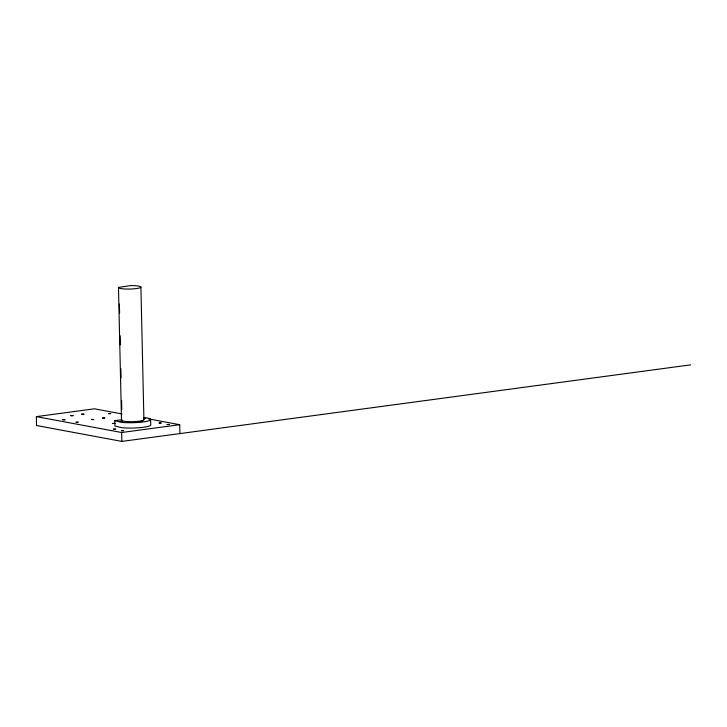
<?xml version="1.0" encoding="UTF-8"?>
<svg xmlns="http://www.w3.org/2000/svg" width="727" height="727" viewBox="0 0 727 727"><rect width="100%" height="100%" fill="white"/><g stroke="black" fill="none" stroke-linecap="round" stroke-linejoin="round"><path stroke-width="1.09" d="M143.792 419.388A11.259 1.727 -1.3 0 1 133.195 421.651A11.259 1.727 -1.3 0 1 121.491 420.033L118.483 287.429L130.678 285.593A11.259 1.727 -1.3 0 1 140.911 287.229L143.919 419.842M121.491 420.033L122.009 419.67L114.802 420.633L114.921 425.977L121.563 427.676A18.021 2.754 -1.3 0 0 141.501 427.503A18.021 2.754 -1.3 0 0 150.734 424.577L150.607 419.234M690.65 364.854L121.854 441.407L36.55 425.522L36.35 416.626L94.419 408.81L122.109 413.963M36.35 416.626L121.654 432.51L179.723 424.695L179.923 433.592M143.519 418.225L145.664 418.325L143.473 418.552M148.699 418.916L179.723 424.695M114.802 420.633L121.445 422.342A18.021 2.754 -1.3 0 0 146.763 421.351A18.021 2.754 -1.3 0 0 143.964 417.534M119.382 304.059L119.591 313.128M120.109 335.792L120.309 344.862M120.855 368.662L121.055 377.731M121.573 400.395L121.782 409.465M121.654 432.51L121.854 441.407M140.911 287.229A11.259 1.727 -1.3 0 1 128.715 289.064A11.259 1.727 -1.3 0 1 118.483 287.429M62.731 419.761L64.967 419.724L62.731 419.761M70.819 415.68L73.054 415.644L70.819 415.68M76.062 422.251L78.289 422.205L76.144 422.205M81.706 414.217L83.941 414.172L81.706 414.217M91.611 419.552L93.847 419.515L91.693 419.506M102.507 418.089L104.733 418.043L102.507 418.089M108.459 413.608L110.695 413.572L108.459 413.608M112.676 423.477L114.902 423.432L112.676 423.477M119.755 421.496L122.436 421.451L119.755 421.496M139.902 421.524L142.583 421.469L139.902 421.524M159.113 423.041L161.339 422.996L159.195 422.996M167.11 424.532L169.336 424.486L167.11 424.532M113.403 429.175L115.62 429.166L113.403 429.175M121.418 430.657L123.617 430.666L121.418 430.657"/></g></svg>
